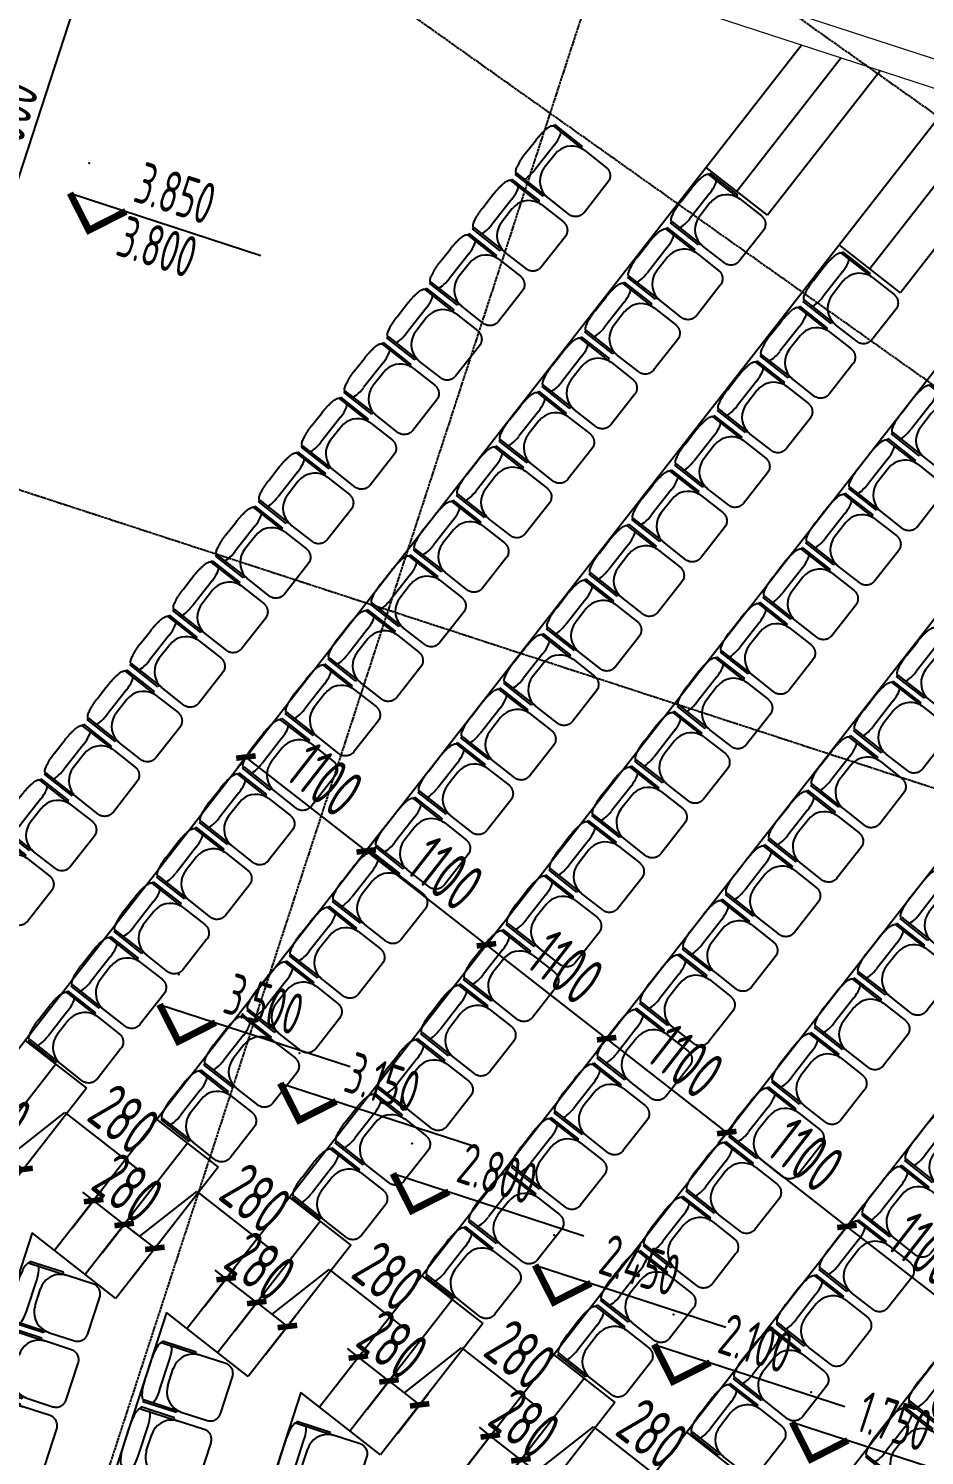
# Model space of a CAD drawing. Header units: millimetres. Extents: x 11515858 to 24947533, y -12784974 to -6116114.
# Drawn here: x 11846403 to 11852868, y -6331300 to -6321009 of the extents above; entities that cross this region are included whole.
import ezdxf
from ezdxf.enums import TextEntityAlignment as Align

# ---------------------------------------------------------------- set-up
doc = ezdxf.new("R2010")
doc.units = ezdxf.units.MM
doc.header["$LTSCALE"] = 10
doc.linetypes.add('A2-RG-AXIS$0$CENTER', pattern=[2, 1.25, -0.25, 0.25, -0.25])
doc.linetypes.add('A2-RG-AXIS$0$DOTE', pattern=[2.42, 2, -0.2, 0.02, -0.2])
for name, color, linetype in [('A2-RB-F2$0$A-DIMS-100', 1, 'Continuous'), ('A2-RD-F2$0$A-FURN-FIXT', 9, 'Continuous'), ('A2-RD-F2$0$A-STRS', 50, 'Continuous'), ('A2-RG-AXIS$0$A-GRID', 1, 'A2-RG-AXIS$0$CENTER'), ('A2-RI-F2$0$A-STRS', 50, 'Continuous'), ('A2-RI-F2$0$A-SYMB', 4, 'Continuous')]:
    doc.layers.add(name, color=color, linetype=linetype)
doc.layers.add('A2-RI-F2$0$A-FLOR-STRS', color=2, linetype='Continuous', lineweight=5)
doc.layers.add('A2-RI-F2$0$A-WALL', color=7, linetype='Continuous', lineweight=5)
doc.styles.add('A2-RB-F2$0$XD2008', font='hzs.shx', dxfattribs={"width": 0.7, "bigfont": 'hztxt.shx'})
doc.styles.add('A2-RI-F2$0$XD2008', font='hzs.shx', dxfattribs={"width": 0.7, "bigfont": 'hztxt.shx'})
doc.dimstyles.new('A2-RB-F2$0$XD100$0', dxfattribs={"dimscale": 100, "dimtxt": 3.5, "dimasz": 1, "dimexe": 1, "dimexo": 2, "dimgap": 0.5, "dimtad": 1, "dimdec": 0, "dimdsep": 46, "dimtxsty": 'A2-RB-F2$0$XD2008', "dimblk1": 'A2-RB-F2$0$_ArchTick', "dimblk2": 'A2-RB-F2$0$_ArchTick', "dimsah": 1, "dimcen": 2.5, "dimclrt": 4, "dimaunit": 1, "dimadec": 0, "dimazin": 0, "dimtfac": 1, "dimtdec": 0, "dimtix": 1, "dimtmove": 1, "dimatfit": 3, "dimfxl": 0, "dimtolj": 1, "dimtzin": 0, "dimarcsym": 0})

# ---------------------------------------------------------------- blocks, each defined once
blk = doc.blocks.new('A2-RG-AXIS')
at = {"layer": 'A2-RG-AXIS$0$A-GRID', "linetype": 'A2-RG-AXIS$0$DOTE'}
for p, q in [((11852707, -6313824), (11839546.1, -6354201.2)), ((11876238.4, -6338141.9), (11846413.5, -6316997.8)), ((11875313.6, -6339447.6), (11845488.2, -6318303.1)), ((11840967.2, -6322585.1), (11878927.9, -6334958.1))]:
    blk.add_line(p, q, dxfattribs=at)
blk = doc.blocks.new('A2-RB-F2$0$_ArchTick')
at = {"color": 0, "linetype": 'ByBlock', "const_width": 0.4}
blk.add_lwpolyline([(-0.5, -0.5), (0.5, 0.5)], dxfattribs=at)
blk = doc.blocks.new('*D1721')
at = {"layer": 'A2-RB-F2$0$A-DIMS-100', "color": 0, "lineweight": -2, "transparency": 16777216}
for p, q in [((11846602, -6319163), (11847312, -6319394)), ((11847217, -6319363), (11845667, -6324117)), ((11845052, -6323917), (11845762, -6324148))]:
    blk.add_line(p, q, dxfattribs=at)
at = {"layer": 'Defpoints', "color": 0, "transparency": 16777216}
for p in [(11846412, -6319101), (11844862, -6323855), (11845667, -6324117)]:
    blk.add_point(p, dxfattribs=at)
at = {"layer": 'A2-RB-F2$0$A-DIMS-100', "color": 0, "lineweight": -2, "transparency": 16777216, "xscale": 100, "yscale": 100, "zscale": 100}
for p, rotation in [((11847217, -6319363), 71.94704049339924), ((11845667, -6324117), 251.9470404933992)]:
    blk.add_blockref('A2-RB-F2$0$_ArchTick', p, dxfattribs=dict(at, rotation=rotation))
at = {"layer": 'A2-RB-F2$0$A-DIMS-100', "color": 4, "transparency": 16777216, "insert": (11846228, -6321670), "char_height": 350, "attachment_point": 5, "rotation": 71.947, "style": 'A2-RB-F2$0$XD2008'}
blk.add_mtext('\\A1;5000', dxfattribs=at)
blk = doc.blocks.new('*D1898')
at = {"layer": 'A2-RB-F2$0$A-DIMS-100', "color": 0, "lineweight": -2, "transparency": 16777216}
for p, q in [((11849577, -6331362), (11849796, -6331080)), ((11849735, -6331159), (11849656, -6331097)), ((11849956, -6331331), (11849735, -6331159)), ((11849797, -6331534), (11850017, -6331252)), ((11849956, -6331331), (11850034, -6331393))]:
    blk.add_line(p, q, dxfattribs=at)
at = {"layer": 'Defpoints', "color": 0, "transparency": 16777216}
for p in [(11849735, -6331159), (11849454, -6331519), (11849674, -6331692)]:
    blk.add_point(p, dxfattribs=at)
at = {"layer": 'A2-RB-F2$0$A-DIMS-100', "color": 0, "lineweight": -2, "transparency": 16777216, "xscale": 100, "yscale": 100, "zscale": 100}
for p, rotation in [((11849735, -6331159), 322.0271681656827), ((11849956, -6331331), 142.0271681656827)]:
    blk.add_blockref('A2-RB-F2$0$_ArchTick', p, dxfattribs=dict(at, rotation=rotation))
at = {"layer": 'A2-RB-F2$0$A-DIMS-100', "color": 4, "transparency": 16777216, "insert": (11849984, -6331068), "char_height": 350, "attachment_point": 5, "rotation": 322.0272, "style": 'A2-RB-F2$0$XD2008'}
blk.add_mtext('\\A1;280', dxfattribs=at)
blk = doc.blocks.new('*D1899')
at = {"layer": 'A2-RB-F2$0$A-DIMS-100', "color": 0, "lineweight": -2, "transparency": 16777216}
for p, q in [((11850066, -6331417), (11850479, -6331093)), ((11850479, -6331093), (11851054, -6331542)), ((11849797, -6331534), (11850017, -6331252)), ((11849956, -6331331), (11850176, -6331504)), ((11850018, -6331706), (11850238, -6331425))]:
    blk.add_line(p, q, dxfattribs=at)
at = {"layer": 'Defpoints', "color": 0, "transparency": 16777216}
for p in [(11850176, -6331504), (11849674, -6331692), (11849895, -6331864)]:
    blk.add_point(p, dxfattribs=at)
at = {"layer": 'A2-RB-F2$0$A-DIMS-100', "color": 0, "lineweight": -2, "transparency": 16777216, "xscale": 100, "yscale": 100, "zscale": 100}
for p, rotation in [((11849956, -6331331), 142.0271681611025), ((11850176, -6331504), 322.0271681611025)]:
    blk.add_blockref('A2-RB-F2$0$_ArchTick', p, dxfattribs=dict(at, rotation=rotation))
at = {"layer": 'A2-RB-F2$0$A-DIMS-100', "color": 4, "transparency": 16777216, "insert": (11850905, -6331140), "char_height": 350, "attachment_point": 5, "rotation": 322.0272, "style": 'A2-RB-F2$0$XD2008'}
blk.add_mtext('\\A1;280', dxfattribs=at)
blk = doc.blocks.new('*D1900')
at = {"layer": 'A2-RB-F2$0$A-DIMS-100', "color": 0, "lineweight": -2, "transparency": 16777216}
for p, q in [((11848625, -6330793), (11848845, -6330511)), ((11848783, -6330590), (11848705, -6330529)), ((11849004, -6330762), (11848783, -6330590)), ((11848846, -6330965), (11849066, -6330684)), ((11849004, -6330762), (11849083, -6330824))]:
    blk.add_line(p, q, dxfattribs=at)
at = {"layer": 'Defpoints', "color": 0, "transparency": 16777216}
for p in [(11848783, -6330590), (11848502, -6330951), (11848723, -6331123)]:
    blk.add_point(p, dxfattribs=at)
at = {"layer": 'A2-RB-F2$0$A-DIMS-100', "color": 0, "lineweight": -2, "transparency": 16777216, "xscale": 100, "yscale": 100, "zscale": 100}
for p, rotation in [((11848783, -6330590), 322.0271681656827), ((11849004, -6330762), 142.0271681656827)]:
    blk.add_blockref('A2-RB-F2$0$_ArchTick', p, dxfattribs=dict(at, rotation=rotation))
at = {"layer": 'A2-RB-F2$0$A-DIMS-100', "color": 4, "transparency": 16777216, "insert": (11849032, -6330499), "char_height": 350, "attachment_point": 5, "rotation": 322.0272, "style": 'A2-RB-F2$0$XD2008'}
blk.add_mtext('\\A1;280', dxfattribs=at)
blk = doc.blocks.new('*D1901')
at = {"layer": 'A2-RB-F2$0$A-DIMS-100', "color": 0, "lineweight": -2, "transparency": 16777216}
for p, q in [((11849115, -6330849), (11849527, -6330524)), ((11849527, -6330524), (11850103, -6330973)), ((11848846, -6330965), (11849066, -6330684)), ((11849004, -6330762), (11849225, -6330935)), ((11849067, -6331138), (11849286, -6330856))]:
    blk.add_line(p, q, dxfattribs=at)
at = {"layer": 'Defpoints', "color": 0, "transparency": 16777216}
for p in [(11849225, -6330935), (11848723, -6331123), (11848944, -6331295)]:
    blk.add_point(p, dxfattribs=at)
at = {"layer": 'A2-RB-F2$0$A-DIMS-100', "color": 0, "lineweight": -2, "transparency": 16777216, "xscale": 100, "yscale": 100, "zscale": 100}
for p, rotation in [((11849004, -6330762), 142.0271681611025), ((11849225, -6330935), 322.0271681611025)]:
    blk.add_blockref('A2-RB-F2$0$_ArchTick', p, dxfattribs=dict(at, rotation=rotation))
at = {"layer": 'A2-RB-F2$0$A-DIMS-100', "color": 4, "transparency": 16777216, "insert": (11849953, -6330571), "char_height": 350, "attachment_point": 5, "rotation": 322.0272, "style": 'A2-RB-F2$0$XD2008'}
blk.add_mtext('\\A1;280', dxfattribs=at)
blk = doc.blocks.new('*D1902')
at = {"layer": 'A2-RB-F2$0$A-DIMS-100', "color": 0, "lineweight": -2, "transparency": 16777216}
for p, q in [((11847671, -6330228), (11847891, -6329946)), ((11847829, -6330025), (11847750, -6329964)), ((11848050, -6330197), (11847829, -6330025)), ((11847892, -6330400), (11848111, -6330119)), ((11848050, -6330197), (11848129, -6330259))]:
    blk.add_line(p, q, dxfattribs=at)
at = {"layer": 'Defpoints', "color": 0, "transparency": 16777216}
for p in [(11847829, -6330025), (11847548, -6330385), (11847769, -6330558)]:
    blk.add_point(p, dxfattribs=at)
at = {"layer": 'A2-RB-F2$0$A-DIMS-100', "color": 0, "lineweight": -2, "transparency": 16777216, "xscale": 100, "yscale": 100, "zscale": 100}
for p, rotation in [((11847829, -6330025), 322.0271681656827), ((11848050, -6330197), 142.0271681656827)]:
    blk.add_blockref('A2-RB-F2$0$_ArchTick', p, dxfattribs=dict(at, rotation=rotation))
at = {"layer": 'A2-RB-F2$0$A-DIMS-100', "color": 4, "transparency": 16777216, "insert": (11848078, -6329934), "char_height": 350, "attachment_point": 5, "rotation": 322.0272, "style": 'A2-RB-F2$0$XD2008'}
blk.add_mtext('\\A1;280', dxfattribs=at)
blk = doc.blocks.new('*D1903')
at = {"layer": 'A2-RB-F2$0$A-DIMS-100', "color": 0, "lineweight": -2, "transparency": 16777216}
for p, q in [((11848160, -6330283), (11848573, -6329959)), ((11848573, -6329959), (11849148, -6330408)), ((11847892, -6330400), (11848111, -6330119)), ((11848050, -6330197), (11848271, -6330370)), ((11848112, -6330572), (11848332, -6330291))]:
    blk.add_line(p, q, dxfattribs=at)
at = {"layer": 'Defpoints', "color": 0, "transparency": 16777216}
for p in [(11848271, -6330370), (11847769, -6330558), (11847989, -6330730)]:
    blk.add_point(p, dxfattribs=at)
at = {"layer": 'A2-RB-F2$0$A-DIMS-100', "color": 0, "lineweight": -2, "transparency": 16777216, "xscale": 100, "yscale": 100, "zscale": 100}
for p, rotation in [((11848050, -6330197), 142.0271681611025), ((11848271, -6330370), 322.0271681611025)]:
    blk.add_blockref('A2-RB-F2$0$_ArchTick', p, dxfattribs=dict(at, rotation=rotation))
at = {"layer": 'A2-RB-F2$0$A-DIMS-100', "color": 4, "transparency": 16777216, "insert": (11848999, -6330006), "char_height": 350, "attachment_point": 5, "rotation": 322.0272, "style": 'A2-RB-F2$0$XD2008'}
blk.add_mtext('\\A1;280', dxfattribs=at)
blk = doc.blocks.new('*D1837')
at = {"layer": 'A2-RB-F2$0$A-DIMS-100', "color": 0, "lineweight": -2, "transparency": 16777216}
for p, q in [((11846715, -6329664), (11846935, -6329383)), ((11846873, -6329462), (11846795, -6329400)), ((11847094, -6329634), (11846873, -6329462)), ((11846936, -6329837), (11847156, -6329555)), ((11847094, -6329634), (11847173, -6329696))]:
    blk.add_line(p, q, dxfattribs=at)
at = {"layer": 'Defpoints', "color": 0, "transparency": 16777216}
for p in [(11846873, -6329462), (11846592, -6329822), (11846813, -6329994)]:
    blk.add_point(p, dxfattribs=at)
at = {"layer": 'A2-RB-F2$0$A-DIMS-100', "color": 0, "lineweight": -2, "transparency": 16777216, "xscale": 100, "yscale": 100, "zscale": 100}
for p, rotation in [((11846873, -6329462), 322.0271681656827), ((11847094, -6329634), 142.0271681656827)]:
    blk.add_blockref('A2-RB-F2$0$_ArchTick', p, dxfattribs=dict(at, rotation=rotation))
at = {"layer": 'A2-RB-F2$0$A-DIMS-100', "color": 4, "transparency": 16777216, "insert": (11847122, -6329370), "char_height": 350, "attachment_point": 5, "rotation": 322.0272, "style": 'A2-RB-F2$0$XD2008'}
blk.add_mtext('\\A1;280', dxfattribs=at)
blk = doc.blocks.new('*D1838')
at = {"layer": 'A2-RB-F2$0$A-DIMS-100', "color": 0, "lineweight": -2, "transparency": 16777216}
for p, q in [((11847205, -6329720), (11847617, -6329396)), ((11847617, -6329396), (11848193, -6329845)), ((11846936, -6329837), (11847156, -6329555)), ((11847094, -6329634), (11847315, -6329806)), ((11847157, -6330009), (11847376, -6329727))]:
    blk.add_line(p, q, dxfattribs=at)
at = {"layer": 'Defpoints', "color": 0, "transparency": 16777216}
for p in [(11847315, -6329806), (11846813, -6329994), (11847034, -6330167)]:
    blk.add_point(p, dxfattribs=at)
at = {"layer": 'A2-RB-F2$0$A-DIMS-100', "color": 0, "lineweight": -2, "transparency": 16777216, "xscale": 100, "yscale": 100, "zscale": 100}
for p, rotation in [((11847094, -6329634), 142.0271681611025), ((11847315, -6329806), 322.0271681611025)]:
    blk.add_blockref('A2-RB-F2$0$_ArchTick', p, dxfattribs=dict(at, rotation=rotation))
at = {"layer": 'A2-RB-F2$0$A-DIMS-100', "color": 4, "transparency": 16777216, "insert": (11848043, -6329443), "char_height": 350, "attachment_point": 5, "rotation": 322.0272, "style": 'A2-RB-F2$0$XD2008'}
blk.add_mtext('\\A1;280', dxfattribs=at)
blk = doc.blocks.new('*D1839')
at = {"layer": 'A2-RB-F2$0$A-DIMS-100', "color": 0, "lineweight": -2, "transparency": 16777216}
for p, q in [((11845764, -6329095), (11845984, -6328813)), ((11845923, -6328892), (11845844, -6328831)), ((11846143, -6329064), (11845923, -6328892)), ((11845985, -6329267), (11846205, -6328986)), ((11846143, -6329064), (11846222, -6329126))]:
    blk.add_line(p, q, dxfattribs=at)
at = {"layer": 'Defpoints', "color": 0, "transparency": 16777216}
for p in [(11845923, -6328892), (11845641, -6329253), (11845862, -6329425)]:
    blk.add_point(p, dxfattribs=at)
at = {"layer": 'A2-RB-F2$0$A-DIMS-100', "color": 0, "lineweight": -2, "transparency": 16777216, "xscale": 100, "yscale": 100, "zscale": 100}
for p, rotation in [((11845923, -6328892), 322.0271681656827), ((11846143, -6329064), 142.0271681656827)]:
    blk.add_blockref('A2-RB-F2$0$_ArchTick', p, dxfattribs=dict(at, rotation=rotation))
at = {"layer": 'A2-RB-F2$0$A-DIMS-100', "color": 4, "transparency": 16777216, "insert": (11846171, -6328801), "char_height": 350, "attachment_point": 5, "rotation": 322.0272, "style": 'A2-RB-F2$0$XD2008'}
blk.add_mtext('\\A1;280', dxfattribs=at)
blk = doc.blocks.new('*D1840')
at = {"layer": 'A2-RB-F2$0$A-DIMS-100', "color": 0, "lineweight": -2, "transparency": 16777216}
for p, q in [((11846254, -6329151), (11846666, -6328826)), ((11846666, -6328826), (11847242, -6329275)), ((11845985, -6329267), (11846205, -6328986)), ((11846143, -6329064), (11846364, -6329237)), ((11846206, -6329439), (11846426, -6329158))]:
    blk.add_line(p, q, dxfattribs=at)
at = {"layer": 'Defpoints', "color": 0, "transparency": 16777216}
for p in [(11846364, -6329237), (11845862, -6329425), (11846083, -6329597)]:
    blk.add_point(p, dxfattribs=at)
at = {"layer": 'A2-RB-F2$0$A-DIMS-100', "color": 0, "lineweight": -2, "transparency": 16777216, "xscale": 100, "yscale": 100, "zscale": 100}
for p, rotation in [((11846143, -6329064), 142.0271681611025), ((11846364, -6329237), 322.0271681611025)]:
    blk.add_blockref('A2-RB-F2$0$_ArchTick', p, dxfattribs=dict(at, rotation=rotation))
at = {"layer": 'A2-RB-F2$0$A-DIMS-100', "color": 4, "transparency": 16777216, "insert": (11847093, -6328873), "char_height": 350, "attachment_point": 5, "rotation": 322.0272, "style": 'A2-RB-F2$0$XD2008'}
blk.add_mtext('\\A1;280', dxfattribs=at)
blk = doc.blocks.new('*D1842')
at = {"layer": 'A2-RB-F2$0$A-DIMS-100', "color": 0, "lineweight": -2, "transparency": 16777216}
for p, q in [((11852427, -6329495), (11852247, -6329726)), ((11853175, -6330324), (11852308, -6329648)), ((11853294, -6330172), (11853114, -6330403))]:
    blk.add_line(p, q, dxfattribs=at)
at = {"layer": 'Defpoints', "color": 0, "transparency": 16777216}
for p in [(11852550, -6329338), (11852308, -6329648), (11853417, -6330015)]:
    blk.add_point(p, dxfattribs=at)
at = {"layer": 'A2-RB-F2$0$A-DIMS-100', "color": 0, "lineweight": -2, "transparency": 16777216, "xscale": 100, "yscale": 100, "zscale": 100}
for p, rotation in [((11852308, -6329648), 142.0271681654431), ((11853175, -6330324), 322.0271681654431)]:
    blk.add_blockref('A2-RB-F2$0$_ArchTick', p, dxfattribs=dict(at, rotation=rotation))
at = {"layer": 'A2-RB-F2$0$A-DIMS-100', "color": 4, "transparency": 16777216, "insert": (11852880, -6329809), "char_height": 350, "attachment_point": 5, "rotation": 322.0272, "style": 'A2-RB-F2$0$XD2008'}
blk.add_mtext('\\A1;1100', dxfattribs=at)
blk = doc.blocks.new('*D1843')
at = {"layer": 'A2-RB-F2$0$A-DIMS-100', "color": 0, "lineweight": -2, "transparency": 16777216}
for p, q in [((11851560, -6328819), (11851379, -6329050)), ((11852308, -6329648), (11851441, -6328971)), ((11852427, -6329495), (11852247, -6329726))]:
    blk.add_line(p, q, dxfattribs=at)
at = {"layer": 'Defpoints', "color": 0, "transparency": 16777216}
for p in [(11851683, -6328661), (11851441, -6328971), (11852550, -6329338)]:
    blk.add_point(p, dxfattribs=at)
at = {"layer": 'A2-RB-F2$0$A-DIMS-100', "color": 0, "lineweight": -2, "transparency": 16777216, "xscale": 100, "yscale": 100, "zscale": 100}
for p, rotation in [((11851441, -6328971), 142.0271681654431), ((11852308, -6329648), 322.0271681654431)]:
    blk.add_blockref('A2-RB-F2$0$_ArchTick', p, dxfattribs=dict(at, rotation=rotation))
at = {"layer": 'A2-RB-F2$0$A-DIMS-100', "color": 4, "transparency": 16777216, "insert": (11852013, -6329132), "char_height": 350, "attachment_point": 5, "rotation": 322.0272, "style": 'A2-RB-F2$0$XD2008'}
blk.add_mtext('\\A1;1100', dxfattribs=at)
blk = doc.blocks.new('*D1844')
at = {"layer": 'A2-RB-F2$0$A-DIMS-100', "color": 0, "lineweight": -2, "transparency": 16777216}
for p, q in [((11850693, -6328142), (11850512, -6328373)), ((11851441, -6328971), (11850574, -6328294)), ((11851560, -6328819), (11851379, -6329050))]:
    blk.add_line(p, q, dxfattribs=at)
at = {"layer": 'Defpoints', "color": 0, "transparency": 16777216}
for p in [(11850816, -6327984), (11850574, -6328294), (11851683, -6328661)]:
    blk.add_point(p, dxfattribs=at)
at = {"layer": 'A2-RB-F2$0$A-DIMS-100', "color": 0, "lineweight": -2, "transparency": 16777216, "xscale": 100, "yscale": 100, "zscale": 100}
for p, rotation in [((11850574, -6328294), 142.027168165362), ((11851441, -6328971), 322.027168165362)]:
    blk.add_blockref('A2-RB-F2$0$_ArchTick', p, dxfattribs=dict(at, rotation=rotation))
at = {"layer": 'A2-RB-F2$0$A-DIMS-100', "color": 4, "transparency": 16777216, "insert": (11851146, -6328455), "char_height": 350, "attachment_point": 5, "rotation": 322.0272, "style": 'A2-RB-F2$0$XD2008'}
blk.add_mtext('\\A1;1100', dxfattribs=at)
blk = doc.blocks.new('*D1845')
at = {"layer": 'A2-RB-F2$0$A-DIMS-100', "color": 0, "lineweight": -2, "transparency": 16777216}
for p, q in [((11849826, -6327465), (11849645, -6327696)), ((11850574, -6328294), (11849707, -6327617)), ((11850693, -6328142), (11850512, -6328373))]:
    blk.add_line(p, q, dxfattribs=at)
at = {"layer": 'Defpoints', "color": 0, "transparency": 16777216}
for p in [(11849949, -6327307), (11849707, -6327617), (11850816, -6327984)]:
    blk.add_point(p, dxfattribs=at)
at = {"layer": 'A2-RB-F2$0$A-DIMS-100', "color": 0, "lineweight": -2, "transparency": 16777216, "xscale": 100, "yscale": 100, "zscale": 100}
for p, rotation in [((11849707, -6327617), 142.027168165529), ((11850574, -6328294), 322.027168165529)]:
    blk.add_blockref('A2-RB-F2$0$_ArchTick', p, dxfattribs=dict(at, rotation=rotation))
at = {"layer": 'A2-RB-F2$0$A-DIMS-100', "color": 4, "transparency": 16777216, "insert": (11850279, -6327778), "char_height": 350, "attachment_point": 5, "rotation": 322.0272, "style": 'A2-RB-F2$0$XD2008'}
blk.add_mtext('\\A1;1100', dxfattribs=at)
blk = doc.blocks.new('*D1846')
at = {"layer": 'A2-RB-F2$0$A-DIMS-100', "color": 0, "lineweight": -2, "transparency": 16777216}
for p, q in [((11848958, -6326788), (11848778, -6327019)), ((11849707, -6327617), (11848840, -6326940)), ((11849826, -6327465), (11849645, -6327696))]:
    blk.add_line(p, q, dxfattribs=at)
at = {"layer": 'Defpoints', "color": 0, "transparency": 16777216}
for p in [(11849081, -6326630), (11848840, -6326940), (11849949, -6327307)]:
    blk.add_point(p, dxfattribs=at)
at = {"layer": 'A2-RB-F2$0$A-DIMS-100', "color": 0, "lineweight": -2, "transparency": 16777216, "xscale": 100, "yscale": 100, "zscale": 100}
for p, rotation in [((11848840, -6326940), 142.0271681654431), ((11849707, -6327617), 322.0271681654431)]:
    blk.add_blockref('A2-RB-F2$0$_ArchTick', p, dxfattribs=dict(at, rotation=rotation))
at = {"layer": 'A2-RB-F2$0$A-DIMS-100', "color": 4, "transparency": 16777216, "insert": (11849412, -6327101), "char_height": 350, "attachment_point": 5, "rotation": 322.0272, "style": 'A2-RB-F2$0$XD2008'}
blk.add_mtext('\\A1;1100', dxfattribs=at)
blk = doc.blocks.new('*D1847')
at = {"layer": 'A2-RB-F2$0$A-DIMS-100', "color": 0, "lineweight": -2, "transparency": 16777216}
for p, q in [((11848091, -6326111), (11847911, -6326342)), ((11848840, -6326940), (11847972, -6326263)), ((11848958, -6326788), (11848778, -6327019))]:
    blk.add_line(p, q, dxfattribs=at)
at = {"layer": 'Defpoints', "color": 0, "transparency": 16777216}
for p in [(11848214, -6325954), (11847972, -6326263), (11849081, -6326630)]:
    blk.add_point(p, dxfattribs=at)
at = {"layer": 'A2-RB-F2$0$A-DIMS-100', "color": 0, "lineweight": -2, "transparency": 16777216, "xscale": 100, "yscale": 100, "zscale": 100}
for p, rotation in [((11847972, -6326263), 142.0271681654431), ((11848840, -6326940), 322.0271681654431)]:
    blk.add_blockref('A2-RB-F2$0$_ArchTick', p, dxfattribs=dict(at, rotation=rotation))
at = {"layer": 'A2-RB-F2$0$A-DIMS-100', "color": 4, "transparency": 16777216, "insert": (11848544, -6326425), "char_height": 350, "attachment_point": 5, "rotation": 322.0272, "style": 'A2-RB-F2$0$XD2008'}
blk.add_mtext('\\A1;1100', dxfattribs=at)
blk = doc.blocks.new('*D1859')
at = {"layer": 'A2-RB-F2$0$A-DIMS-100', "color": 0, "lineweight": -2, "transparency": 16777216}
for p, q in [((11850610, -6320259), (11850748, -6319834)), ((11853189, -6320735), (11850717, -6319929)), ((11853082, -6321065), (11853220, -6320640))]:
    blk.add_line(p, q, dxfattribs=at)
at = {"layer": 'Defpoints', "color": 0, "transparency": 16777216}
for p in [(11850717, -6319929), (11850548, -6320449), (11853020, -6321255)]:
    blk.add_point(p, dxfattribs=at)
at = {"layer": 'A2-RB-F2$0$A-DIMS-100', "color": 0, "lineweight": -2, "transparency": 16777216, "xscale": 100, "yscale": 100, "zscale": 100}
for p, rotation in [((11850717, -6319929), 161.9467563309497), ((11853189, -6320735), 341.9467563309497)]:
    blk.add_blockref('A2-RB-F2$0$_ArchTick', p, dxfattribs=dict(at, rotation=rotation))
at = {"layer": 'A2-RB-F2$0$A-DIMS-100', "color": 4, "transparency": 16777216, "insert": (11852023, -6320118), "char_height": 350, "attachment_point": 5, "rotation": 341.9468, "style": 'A2-RB-F2$0$XD2008'}
blk.add_mtext('\\A1;2600', dxfattribs=at)
blk = doc.blocks.new('A2-RD-F2$0$M_Seating-Auditorium - 457 x 610mm-3353913-Documents - Level 2')
at = {"layer": 'A2-RD-F2$0$A-FURN-FIXT'}
for p, q in [((-55, 419), (-55, 222)), ((300, 495), (21, 495)), ((377, 222), (377, 419)), ((-55, -64), (-55, 215)), ((377, 215), (377, -64)), ((-52, 190), (-68, 190)), ((-68, 190), (-68, -65)), ((389, 190), (373, 190)), ((389, -65), (389, 190)), ((275, 25), (46, 25)), ((224, 70), (97, 70)), ((-68, -65), (-55, -65)), ((97, -101), (197, -101)), ((197, -101), (224, -101)), ((377, -65), (389, -65))]:
    blk.add_line(p, q, dxfattribs=at)
for centre, major_axis, ratio, start_param, end_param in [((97, 222), (-152, 0), 0.996195, 0.209748, 1.570796), ((224, 222), (152, 0), 0.996195, 4.712389, 6.067787), ((46, 1), (102, 0), 0.236052, 1.570796, 3.141593), ((275, 1), (102, 0), 0.236052, 0, 1.570796)]:
    blk.add_ellipse(centre, major_axis=major_axis, ratio=ratio, start_param=start_param, end_param=end_param, dxfattribs=at)
for points, knots in [([(21, 495), (15, 495), (7, 494), (-4, 491), (-15, 486), (-27, 479), (-37, 469), (-42, 461), (-46, 455), (-49, 450), (-51, 444), (-53, 438), (-55, 429), (-55, 423), (-55, 419)], [0, 0, 0, 0, 0.142857, 0.214286, 0.285714, 0.428571, 0.571429, 0.625, 0.678571, 0.732143, 0.785714, 0.839286, 0.892857, 1, 1, 1, 1]), ([(377, 419), (377, 425), (376, 433), (372, 444), (368, 454), (361, 466), (351, 476), (343, 482), (337, 485), (332, 488), (326, 490), (319, 492), (311, 494), (305, 495), (300, 495)], [0, 0, 0, 0, 0.142857, 0.214286, 0.285714, 0.428571, 0.571429, 0.625, 0.678571, 0.732143, 0.785714, 0.839286, 0.892857, 1, 1, 1, 1]), ([(224, -101), (232, -101), (248, -100), (271, -99), (294, -97), (321, -93), (350, -86), (368, -78), (375, -70), (377, -67), (377, -65)], [0, 0, 0, 0, 0.1, 0.2, 0.3, 0.4, 0.6, 0.8, 0.9, 1, 1, 1, 1])]:
    blk.add_open_spline(points, degree=3, knots=knots, dxfattribs=at)
for points in [[(-55, 222), (-55, 217), (-55, 206), (-53, 195), (-52, 190)], [(373, 190), (374, 195), (376, 206), (377, 217), (377, 222)], [(-55, -65), (-55, -67), (-54, -71), (-48, -76), (-39, -81), (-27, -86), (-11, -91), (7, -94), (28, -97), (50, -99), (73, -101), (89, -101), (97, -101)]]:
    blk.add_open_spline(points, degree=3, dxfattribs=at)
blk = doc.blocks.new('A2-RD-F2$0$M_Seating-Auditorium - 457 x 610mm-3355791-Documents - Level 2')
at = {"layer": 'A2-RD-F2$0$A-FURN-FIXT'}
for p, q in [((-68, 65), (-55, 65)), ((-68, -190), (-68, 65)), ((-55, 64), (-55, -215)), ((97, 101), (197, 101)), ((197, 101), (224, 101)), ((377, 65), (389, 65)), ((377, -215), (377, 64)), ((389, 65), (389, -190)), ((275, -25), (46, -25)), ((224, -70), (97, -70)), ((-52, -190), (-68, -190)), ((389, -190), (373, -190)), ((-55, -419), (-55, -222)), ((377, -222), (377, -419)), ((300, -495), (21, -495))]:
    blk.add_line(p, q, dxfattribs=at)
for centre, major_axis, ratio, start_param, end_param in [((46, -1), (-102, 0), 0.236052, 0, 1.570796), ((97, -222), (152, 0), 0.996195, 1.570796, 2.931845), ((224, -222), (152, 0), 0.996195, 0.215398, 1.570796), ((275, -1), (-102, 0), 0.236052, 1.570796, 3.141593)]:
    blk.add_ellipse(centre, major_axis=major_axis, ratio=ratio, start_param=start_param, end_param=end_param, dxfattribs=at)
for points, knots in [([(-55, 65), (-55, 67), (-54, 71), (-46, 78), (-28, 87), (0, 93), (28, 97), (50, 99), (73, 101), (89, 101), (97, 101)], [-1, -1, -1, -1, -0.9, -0.8, -0.6, -0.4, -0.3, -0.2, -0.1, 0, 0, 0, 0]), ([(21, -495), (17, -495), (10, -494), (2, -492), (-4, -490), (-10, -488), (-16, -485), (-21, -482), (-29, -476), (-39, -466), (-47, -454), (-51, -444), (-54, -433), (-55, -425), (-55, -419)], [-1, -1, -1, -1, -0.892857, -0.839286, -0.785714, -0.732143, -0.678571, -0.625, -0.571429, -0.428571, -0.285714, -0.214286, -0.142857, 0, 0, 0, 0]), ([(377, -419), (377, -423), (376, -429), (374, -438), (372, -444), (370, -450), (367, -455), (364, -461), (358, -469), (348, -479), (336, -486), (326, -491), (315, -494), (306, -495), (300, -495)], [-1, -1, -1, -1, -0.892857, -0.839286, -0.785714, -0.732143, -0.678571, -0.625, -0.571429, -0.428571, -0.285714, -0.214286, -0.142857, 0, 0, 0, 0])]:
    blk.add_open_spline(points, degree=3, knots=knots, dxfattribs=at)
for points in [[(224, 101), (232, 101), (248, 100), (271, 99), (294, 97), (314, 94), (332, 90), (348, 86), (361, 81), (370, 76), (375, 70), (377, 67), (377, 65)], [(-55, -222), (-55, -217), (-55, -206), (-53, -195), (-52, -190)], [(373, -190), (374, -195), (376, -206), (377, -217), (377, -222)]]:
    blk.add_open_spline(points, degree=3, dxfattribs=at)
blk = doc.blocks.new('A2-RD-F2')
at = {"layer": 'A2-RD-F2$0$A-STRS'}
for p, q in [((11851983, -6321127), (11845641, -6329253)), ((11852266, -6321220), (11851514, -6322184)), ((11852550, -6321312), (11851735, -6322356)), ((11853096, -6321490), (11846592, -6329822)), ((11853317, -6321661), (11852473, -6322742)), ((11853516, -6321861), (11852694, -6322915)), ((11851735, -6322356), (11851293, -6322011)), ((11853901, -6322246), (11847548, -6330385)), ((11852694, -6322915), (11852253, -6322570)), ((11854684, -6323030), (11848502, -6330951)), ((11855468, -6323814), (11849454, -6331519)), ((11856252, -6324598), (11850413, -6332078)), ((11857035, -6325382), (11851359, -6332653)), ((11846380, -6328307), (11846821, -6328651)), ((11846600, -6328479), (11845862, -6329425)), ((11846821, -6328651), (11846083, -6329597)), ((11847330, -6328876), (11847772, -6329221)), ((11847551, -6329048), (11846813, -6329994)), ((11847772, -6329221), (11847034, -6330167)), ((11848286, -6329440), (11848728, -6329784)), ((11848507, -6329612), (11847769, -6330558)), ((11846430, -6329695), (11843063, -6340026)), ((11847034, -6330167), (11846430, -6329695)), ((11848728, -6329784), (11847989, -6330730)), ((11849240, -6330005), (11849682, -6330349)), ((11849461, -6330177), (11848723, -6331123)), ((11847400, -6330270), (11844185, -6340133)), ((11847989, -6330730), (11847400, -6330270)), ((11849682, -6330349), (11848944, -6331295)), ((11850192, -6330573), (11850633, -6330918)), ((11850413, -6330746), (11849674, -6331692)), ((11848369, -6330846), (11845307, -6340238)), ((11848944, -6331295), (11848369, -6330846)), ((11850633, -6330918), (11849895, -6331864)), ((11851151, -6331132), (11851592, -6331477))]:
    blk.add_line(p, q, dxfattribs=at)
at = {"layer": 'A2-RD-F2$0$A-FURN-FIXT'}
for name, p, rotation in [('A2-RD-F2$0$M_Seating-Auditorium - 457 x 610mm-3355791-Documents - Level 2', (11850009, -6322048), 51.84734527453896), ('A2-RD-F2$0$M_Seating-Auditorium - 457 x 610mm-3355791-Documents - Level 2', (11851129, -6322398), 51.84734527453896), ('A2-RD-F2$0$M_Seating-Auditorium - 457 x 610mm-3355791-Documents - Level 2', (11849700, -6322441), 51.84734527453896), ('A2-RD-F2$0$M_Seating-Auditorium - 457 x 610mm-3355791-Documents - Level 2', (11850820, -6322791), 51.84734527453896), ('A2-RD-F2$0$M_Seating-Auditorium - 457 x 610mm-3355791-Documents - Level 2', (11849391, -6322834), 51.84734527453896), ('A2-RD-F2$0$M_Seating-Auditorium - 457 x 610mm-3355791-Documents - Level 2', (11852086, -6322965), 51.87704553410119), ('A2-RD-F2$0$M_Seating-Auditorium - 457 x 610mm-3355791-Documents - Level 2', (11850511, -6323184), 51.84734527453896), ('A2-RD-F2$0$M_Seating-Auditorium - 457 x 610mm-3355791-Documents - Level 2', (11849082, -6323227), 51.84734527453896), ('A2-RD-F2$0$M_Seating-Auditorium - 457 x 610mm-3355791-Documents - Level 2', (11851777, -6323358), 51.87704553410119), ('A2-RD-F2$0$M_Seating-Auditorium - 457 x 610mm-3355791-Documents - Level 2', (11848773, -6323620), 51.84734527453896), ('A2-RD-F2$0$M_Seating-Auditorium - 457 x 610mm-3355791-Documents - Level 2', (11850202, -6323578), 51.84734527453896), ('A2-RD-F2$0$M_Seating-Auditorium - 457 x 610mm-3355791-Documents - Level 2', (11851468, -6323751), 51.87704553410119), ('A2-RD-F2$0$M_Seating-Auditorium - 457 x 610mm-3355791-Documents - Level 2', (11852723, -6323919), 51.87704553410119), ('A2-RD-F2$0$M_Seating-Auditorium - 457 x 610mm-3355791-Documents - Level 2', (11848465, -6324014), 51.84734527453896), ('A2-RD-F2$0$M_Seating-Auditorium - 457 x 610mm-3355791-Documents - Level 2', (11849893, -6323971), 51.84734527453896), ('A2-RD-F2$0$M_Seating-Auditorium - 457 x 610mm-3355791-Documents - Level 2', (11851160, -6324145), 51.87704553410119), ('A2-RD-F2$0$M_Seating-Auditorium - 457 x 610mm-3355791-Documents - Level 2', (11852414, -6324313), 51.87704553410119), ('A2-RD-F2$0$M_Seating-Auditorium - 457 x 610mm-3355791-Documents - Level 2', (11848156, -6324407), 51.84734527453896), ('A2-RD-F2$0$M_Seating-Auditorium - 457 x 610mm-3355791-Documents - Level 2', (11849585, -6324364), 51.84734527453896), ('A2-RD-F2$0$M_Seating-Auditorium - 457 x 610mm-3355791-Documents - Level 2', (11850851, -6324538), 51.87704553410119), ('A2-RD-F2$0$M_Seating-Auditorium - 457 x 610mm-3355791-Documents - Level 2', (11849276, -6324757), 51.84734527453896), ('A2-RD-F2$0$M_Seating-Auditorium - 457 x 610mm-3355791-Documents - Level 2', (11852105, -6324706), 51.87704553410119), ('A2-RD-F2$0$M_Seating-Auditorium - 457 x 610mm-3355791-Documents - Level 2', (11847847, -6324800), 51.84734527453896), ('A2-RD-F2$0$M_Seating-Auditorium - 457 x 610mm-3355791-Documents - Level 2', (11850542, -6324931), 51.87704553410119), ('A2-RD-F2$0$M_Seating-Auditorium - 457 x 610mm-3355791-Documents - Level 2', (11848967, -6325150), 51.84734527453896), ('A2-RD-F2$0$M_Seating-Auditorium - 457 x 610mm-3355791-Documents - Level 2', (11851797, -6325099), 51.87704553410119), ('A2-RD-F2$0$M_Seating-Auditorium - 457 x 610mm-3355791-Documents - Level 2', (11847538, -6325193), 51.84734527453896), ('A2-RD-F2$0$M_Seating-Auditorium - 457 x 610mm-3355791-Documents - Level 2', (11850234, -6325325), 51.87704553410119), ('A2-RD-F2$0$M_Seating-Auditorium - 457 x 610mm-3355791-Documents - Level 2', (11847229, -6325586), 51.84734527453896), ('A2-RD-F2$0$M_Seating-Auditorium - 457 x 610mm-3355791-Documents - Level 2', (11848658, -6325544), 51.84734527453896), ('A2-RD-F2$0$M_Seating-Auditorium - 457 x 610mm-3355791-Documents - Level 2', (11851488, -6325493), 51.87704553410119), ('A2-RD-F2$0$M_Seating-Auditorium - 457 x 610mm-3355791-Documents - Level 2', (11852760, -6325668), 51.87704553410119), ('A2-RD-F2$0$M_Seating-Auditorium - 457 x 610mm-3355791-Documents - Level 2', (11849925, -6325718), 51.87704553410119), ('A2-RD-F2$0$M_Seating-Auditorium - 457 x 610mm-3355791-Documents - Level 2', (11851179, -6325886), 51.87704553410119), ('A2-RD-F2$0$M_Seating-Auditorium - 457 x 610mm-3355791-Documents - Level 2', (11846920, -6325980), 51.84734527453896), ('A2-RD-F2$0$M_Seating-Auditorium - 457 x 610mm-3355791-Documents - Level 2', (11848349, -6325937), 51.84734527453896), ('A2-RD-F2$0$M_Seating-Auditorium - 457 x 610mm-3355791-Documents - Level 2', (11852451, -6326061), 51.87704553410119), ('A2-RD-F2$0$M_Seating-Auditorium - 457 x 610mm-3355791-Documents - Level 2', (11849616, -6326111), 51.87704553410119), ('A2-RD-F2$0$M_Seating-Auditorium - 457 x 610mm-3355791-Documents - Level 2', (11850871, -6326279), 51.87704553410119), ('A2-RD-F2$0$M_Seating-Auditorium - 457 x 610mm-3355791-Documents - Level 2', (11846611, -6326373), 51.84734527453896), ('A2-RD-F2$0$M_Seating-Auditorium - 457 x 610mm-3355791-Documents - Level 2', (11848040, -6326330), 51.84734527453896), ('A2-RD-F2$0$M_Seating-Auditorium - 457 x 610mm-3355791-Documents - Level 2', (11849308, -6326505), 51.87704553410119), ('A2-RD-F2$0$M_Seating-Auditorium - 457 x 610mm-3355791-Documents - Level 2', (11852142, -6326455), 51.87704553410119), ('A2-RD-F2$0$M_Seating-Auditorium - 457 x 610mm-3355791-Documents - Level 2', (11850562, -6326673), 51.87704553410119), ('A2-RD-F2$0$M_Seating-Auditorium - 457 x 610mm-3355791-Documents - Level 2', (11846302, -6326766), 51.84734527453896), ('A2-RD-F2$0$M_Seating-Auditorium - 457 x 610mm-3355791-Documents - Level 2', (11847731, -6326723), 51.84734527453896), ('A2-RD-F2$0$M_Seating-Auditorium - 457 x 610mm-3355791-Documents - Level 2', (11848999, -6326898), 51.87704553410119), ('A2-RD-F2$0$M_Seating-Auditorium - 457 x 610mm-3355791-Documents - Level 2', (11851834, -6326848), 51.87704553410119), ('A2-RD-F2$0$M_Seating-Auditorium - 457 x 610mm-3355791-Documents - Level 2', (11847422, -6327116), 51.84734527453896), ('A2-RD-F2$0$M_Seating-Auditorium - 457 x 610mm-3355791-Documents - Level 2', (11850253, -6327066), 51.87704553410119), ('A2-RD-F2$0$M_Seating-Auditorium - 457 x 610mm-3355791-Documents - Level 2', (11845994, -6327159), 51.84734527453896), ('A2-RD-F2$0$M_Seating-Auditorium - 457 x 610mm-3355791-Documents - Level 2', (11848690, -6327291), 51.87704553410119), ('A2-RD-F2$0$M_Seating-Auditorium - 457 x 610mm-3355791-Documents - Level 2', (11851525, -6327241), 51.87704553410119), ('A2-RD-F2$0$M_Seating-Auditorium - 457 x 610mm-3355791-Documents - Level 2', (11852785, -6327415), 51.87704553410119), ('A2-RD-F2$0$M_Seating-Auditorium - 457 x 610mm-3355791-Documents - Level 2', (11847114, -6327509), 51.84734527453896), ('A2-RD-F2$0$M_Seating-Auditorium - 457 x 610mm-3355791-Documents - Level 2', (11849945, -6327459), 51.87704553410119), ('A2-RD-F2$0$M_Seating-Auditorium - 457 x 610mm-3355791-Documents - Level 2', (11851216, -6327635), 51.87704553410119), ('A2-RD-F2$0$M_Seating-Auditorium - 457 x 610mm-3355791-Documents - Level 2', (11848381, -6327685), 51.87704553410119), ('A2-RD-F2$0$M_Seating-Auditorium - 457 x 610mm-3355791-Documents - Level 2', (11849636, -6327853), 51.87704553410119), ('A2-RD-F2$0$M_Seating-Auditorium - 457 x 610mm-3355791-Documents - Level 2', (11852477, -6327808), 51.87704553410119), ('A2-RD-F2$0$M_Seating-Auditorium - 457 x 610mm-3355791-Documents - Level 2', (11846805, -6327903), 51.84734527453896), ('A2-RD-F2$0$M_Seating-Auditorium - 457 x 610mm-3355791-Documents - Level 2', (11850908, -6328028), 51.87704553410119), ('A2-RD-F2$0$M_Seating-Auditorium - 457 x 610mm-3355791-Documents - Level 2', (11848073, -6328078), 51.87704553410119), ('A2-RD-F2$0$M_Seating-Auditorium - 457 x 610mm-3355791-Documents - Level 2', (11849327, -6328246), 51.87704553410119), ('A2-RD-F2$0$M_Seating-Auditorium - 457 x 610mm-3355791-Documents - Level 2', (11852168, -6328201), 51.87704553410119), ('A2-RD-F2$0$M_Seating-Auditorium - 457 x 610mm-3355791-Documents - Level 2', (11846496, -6328296), 51.84734527453896), ('A2-RD-F2$0$M_Seating-Auditorium - 457 x 610mm-3355791-Documents - Level 2', (11850599, -6328421), 51.87704553410119), ('A2-RD-F2$0$M_Seating-Auditorium - 457 x 610mm-3355791-Documents - Level 2', (11847764, -6328471), 51.87704553410119), ('A2-RD-F2$0$M_Seating-Auditorium - 457 x 610mm-3355791-Documents - Level 2', (11849018, -6328639), 51.87704553410119), ('A2-RD-F2$0$M_Seating-Auditorium - 457 x 610mm-3355791-Documents - Level 2', (11851859, -6328595), 51.87704553410119), ('A2-RD-F2$0$M_Seating-Auditorium - 457 x 610mm-3355791-Documents - Level 2', (11847455, -6328865), 51.87704553410119), ('A2-RD-F2$0$M_Seating-Auditorium - 457 x 610mm-3355791-Documents - Level 2', (11850290, -6328815), 51.87704553410119), ('A2-RD-F2$0$M_Seating-Auditorium - 457 x 610mm-3355791-Documents - Level 2', (11848710, -6329033), 51.87704553410119), ('A2-RD-F2$0$M_Seating-Auditorium - 457 x 610mm-3355791-Documents - Level 2', (11851551, -6328988), 51.87704553410119), ('A2-RD-F2$0$M_Seating-Auditorium - 457 x 610mm-3355791-Documents - Level 2', (11852819, -6329160), 51.87704553410119), ('A2-RD-F2$0$M_Seating-Auditorium - 457 x 610mm-3355791-Documents - Level 2', (11849982, -6329208), 51.87704553410119), ('A2-RD-F2$0$M_Seating-Auditorium - 457 x 610mm-3355791-Documents - Level 2', (11851242, -6329381), 51.87704553410119), ('A2-RD-F2$0$M_Seating-Auditorium - 457 x 610mm-3355791-Documents - Level 2', (11848401, -6329426), 51.87704553410119), ('A2-RD-F2$0$M_Seating-Auditorium - 457 x 610mm-3355791-Documents - Level 2', (11849673, -6329601), 51.87704553410119), ('A2-RD-F2$0$M_Seating-Auditorium - 457 x 610mm-3355791-Documents - Level 2', (11852510, -6329553), 51.87704553410119), ('A2-RD-F2$0$M_Seating-Auditorium - 457 x 610mm-3355791-Documents - Level 2', (11850933, -6329775), 51.87704553410119), ('A2-RD-F2$0$M_Seating-Auditorium - 457 x 610mm-3355791-Documents - Level 2', (11849364, -6329995), 51.87704553410119), ('A2-RD-F2$0$M_Seating-Auditorium - 457 x 610mm-3355791-Documents - Level 2', (11852201, -6329946), 51.87704553410119), ('A2-RD-F2$0$M_Seating-Auditorium - 457 x 610mm-3355791-Documents - Level 2', (11850625, -6330168), 51.87704553410119), ('A2-RD-F2$0$M_Seating-Auditorium - 457 x 610mm-3353913-Documents - Level 2', (11846453, -6329985), 251.9467478914252), ('A2-RD-F2$0$M_Seating-Auditorium - 457 x 610mm-3355791-Documents - Level 2', (11851893, -6330340), 51.87704553410119), ('A2-RD-F2$0$M_Seating-Auditorium - 457 x 610mm-3355791-Documents - Level 2', (11850316, -6330561), 51.87704553410119), ('A2-RD-F2$0$M_Seating-Auditorium - 457 x 610mm-3353913-Documents - Level 2', (11846298, -6330460), 251.9467478914252), ('A2-RD-F2$0$M_Seating-Auditorium - 457 x 610mm-3355791-Documents - Level 2', (11851584, -6330733), 51.87704553410119), ('A2-RD-F2$0$M_Seating-Auditorium - 457 x 610mm-3353913-Documents - Level 2', (11847411, -6330560), 251.9467478914252), ('A2-RD-F2$0$M_Seating-Auditorium - 457 x 610mm-3355791-Documents - Level 2', (11852846, -6330904), 51.82333322677255), ('A2-RD-F2$0$M_Seating-Auditorium - 457 x 610mm-3355791-Documents - Level 2', (11851275, -6331126), 51.87704553410119), ('A2-RD-F2$0$M_Seating-Auditorium - 457 x 610mm-3353913-Documents - Level 2', (11846143, -6330935), 251.9467478914252), ('A2-RD-F2$0$M_Seating-Auditorium - 457 x 610mm-3353913-Documents - Level 2', (11847256, -6331035), 251.9467478914252), ('A2-RD-F2$0$M_Seating-Auditorium - 457 x 610mm-3355791-Documents - Level 2', (11852537, -6331297), 51.82333322677255), ('A2-RD-F2$0$M_Seating-Auditorium - 457 x 610mm-3353913-Documents - Level 2', (11848381, -6331139), 251.9467478914252)]:
    blk.add_blockref(name, p, dxfattribs=dict(at, rotation=rotation))
blk = doc.blocks.new('A2-RI-F2$0$ECADI-TAG-HGHT（国标）')
at = {"color": 1}
blk.add_line((-2.12, 2.12), (12.35, 2.12), dxfattribs=at)
at = {"color": 1, "const_width": 0.5}
blk.add_lwpolyline([(-2.12, 2.12), (0, 0), (2.12, 2.12)], dxfattribs=at)
at = {"color": 1}
blk.add_point((-1.48, 4.6), dxfattribs=at)
at = {"style": 'A2-RI-F2$0$XD2008', "width": 0.7}
blk.add_attdef('FL', text='', height=3, dxfattribs=at).set_placement((-2.69, 2.97), align=Align.RIGHT)
for tag, p in [('F.F.L.', (2.28, 2.97)), ('T.O.S.', (2.28, -1.1))]:
    blk.add_attdef(tag, p, '', height=3, dxfattribs=at)
blk = doc.blocks.new('A2-RB-F2')
at = {"layer": 'A2-RB-F2$0$A-DIMS-100'}
for p1, p2, distance, picture, middle in [((11846411.7, -6319100.8), (11844862.2, -6323854.6), 846.8, '*D1721', (11846228.1, -6321670.4)), ((11853019.6, -6321254.7), (11850547.5, -6320448.9), -546.6, '*D1859', (11852022.7, -6320118.2)), ((11849081.4, -6326630.5), (11848214.3, -6325953.7), 393, '*D1847', (11848544.5, -6326424.5)), ((11849948.6, -6327307.3), (11849081.4, -6326630.5), 393, '*D1846', (11849411.6, -6327101.3)), ((11850815.7, -6327984.1), (11849948.6, -6327307.3), 393, '*D1845', (11850278.8, -6327778.2)), ((11851682.8, -6328660.9), (11850815.7, -6327984.1), 393, '*D1844', (11851145.9, -6328455)), ((11845862, -6329424.9), (11845641.2, -6329252.6), -457.2, '*D1839', (11846171.4, -6328800.9)), ((11852550, -6329337.8), (11851682.8, -6328660.9), 393, '*D1843', (11852013, -6329131.8)), ((11846812.8, -6329994.4), (11846592.1, -6329822.1), -457.2, '*D1837', (11847122.2, -6329370.5)), ((11853417.1, -6330014.6), (11852550, -6329337.8), 393, '*D1842', (11852880.2, -6329808.6)), ((11847768.5, -6330557.8), (11847547.8, -6330385.5), -457.2, '*D1902', (11848077.9, -6329933.8)), ((11848722.8, -6331122.9), (11848502.1, -6330950.6), -457.2, '*D1900', (11849032.2, -6330499)), ((11849674.3, -6331691.6), (11849453.6, -6331519.4), -457.2, '*D1898', (11849983.7, -6331067.7))]:
    dim = blk.add_aligned_dim(p1=p1, p2=p2, distance=distance, dimstyle='A2-RB-F2$0$XD100$0', dxfattribs=at)
    dim.commit()
    dim.dimension.update_dxf_attribs({"geometry": picture, "text_midpoint": middle})
for base, p1, p2, picture, middle in [((11846364, -6329236.7), (11845862, -6329424.9), (11846082.7, -6329597.2), '*D1840', (11846705.9, -6328856.9)), ((11847314.9, -6329806.3), (11846812.8, -6329994.4), (11847033.6, -6330166.7), '*D1838', (11847656.7, -6329426.4)), ((11848270.6, -6330369.6), (11847768.5, -6330557.8), (11847989.2, -6330730.1), '*D1903', (11848612.4, -6329989.8)), ((11849224.9, -6330934.8), (11848722.8, -6331122.9), (11848943.5, -6331295.2), '*D1901', (11849566.7, -6330554.9)), ((11850176.4, -6331503.5), (11849674.3, -6331691.6), (11849895, -6331863.9), '*D1899', (11850518.2, -6331123.7))]:
    dim = blk.add_linear_dim(base=base, p1=p1, p2=p2, angle=322.02717, dimstyle='A2-RB-F2$0$XD100$0', dxfattribs=at)
    dim.commit()
    dim.dimension.update_dxf_attribs({"geometry": picture, "text_midpoint": middle, "dimtype": 129})
blk = doc.blocks.new('A2-RI-F2')
at = {"layer": 'A2-RI-F2$0$A-WALL'}
for p, q in [((11849739, -6320185), (11856232, -6322302)), ((11849677, -6320376), (11853169, -6321514))]:
    blk.add_line(p, q, dxfattribs=at)
at = {"layer": 'A2-RI-F2$0$A-FLOR-STRS'}
blk.add_blockref('A2-RG-AXIS', (0, 0), dxfattribs=at)
at = {"layer": 'A2-RI-F2$0$A-STRS', "linetype": 'Continuous'}
blk.add_blockref('A2-RB-F2', (0, 0), dxfattribs=at)
at = {"layer": 'A2-RI-F2$0$A-SYMB', "rotation": 341.9467459264831}
for p, xscale, yscale, zscale, values in [((11846839, -6322464), 99.99999999879354, 99.99999999879354, 99.99999999879354, {'F.F.L.': '3.850', 'T.O.S.': '3.800'}), ((11847485, -6328314), 99.99999999879354, 99.99999999879354, 99.99999999879354, {'F.F.L.': '3.500'}), ((11848356, -6328882), 99.99999999879354, 99.99999999879354, 99.99999999879354, {'F.F.L.': '3.150'}), ((11849169, -6329534), 99.99999999879354, 99.99999999879354, 99.99999999879354, {'F.F.L.': '2.800'}), ((11850194, -6330194), 99.99999999879354, 99.99999999879354, 99.99999999879354, {'F.F.L.': '2.450'}), ((11851054, -6330766), 99.99999999879354, 99.99999999879354, 99.99999999879354, {'F.F.L.': '2.100'}), ((11852048, -6331327), 99.99999999879357, 99.99999999879357, 99.99999999879357, {'F.F.L.': '1.750'})]:
    blk.add_blockref('A2-RI-F2$0$ECADI-TAG-HGHT（国标）', p, dxfattribs=dict(at, xscale=xscale, yscale=yscale, zscale=zscale)).add_auto_attribs(values)

msp = doc.modelspace()

# ---------------------------------------------------------------- block references
for name in ['A2-RI-F2', 'A2-RB-F2', 'A2-RG-AXIS', 'A2-RD-F2']:
    msp.add_blockref(name, (0, 0))

doc.saveas('drawing.dxf')
